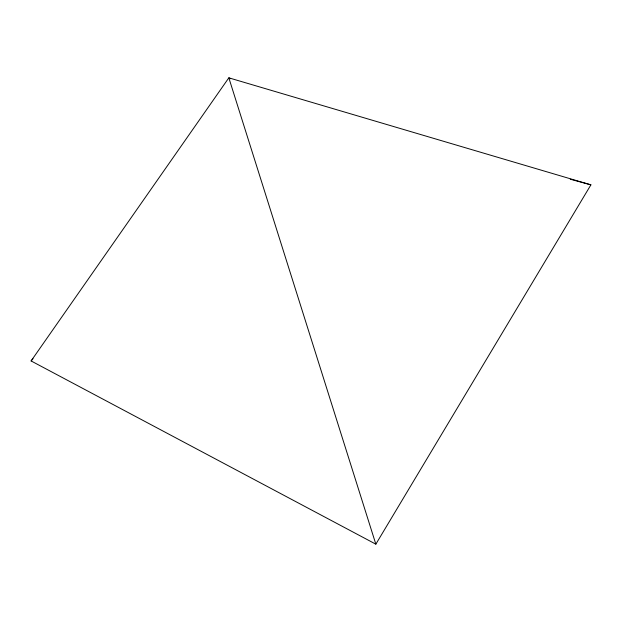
<?xml version="1.0" encoding="UTF-8"?>
<svg xmlns="http://www.w3.org/2000/svg" width="622" height="622" viewBox="0 0 622 622"><rect width="100%" height="100%" fill="white"/><g stroke="black" fill="none" stroke-linecap="round" stroke-linejoin="round"><path stroke-width="0.93" d="M375.843 544.172L590.9 184.843L228.834 77.828L31.1 360.947L375.843 544.172L228.834 77.828L230.529 78.761M31.1 360.947L32.997 358.731M570.288 179.237L590.9 184.843"/></g></svg>
